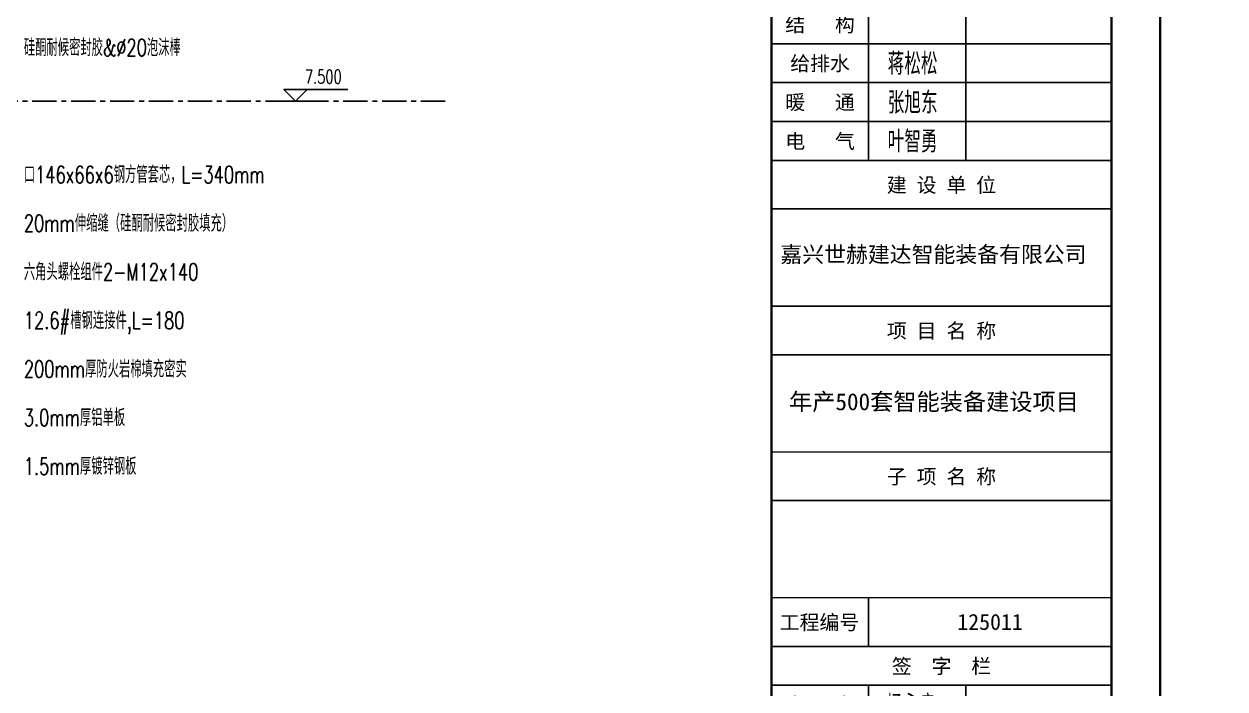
# Model space of a CAD drawing. Extents: x -160106 to 966792, y -663931 to 1550022.
# Drawn here: x -84657 to -83421, y -98846 to -98162 of the extents above; entities that cross this region are included whole.
import ezdxf
from ezdxf.enums import TextEntityAlignment as Align
from ezdxf.xclip import XClip

# ---------------------------------------------------------------- set-up
doc = ezdxf.new("R2010")
doc.units = 0
doc.linetypes.add('ZN-CENTER', pattern=[2, 1.25, -0.25, 0.25, -0.25])
doc.linetypes.add('ZN-DASH', pattern=[0.35, 0.25, -0.1])
for name, color, linetype in [('!ZN6-轴线-1', 1, 'ZN-CENTER'), ('!ZN7-符号-173', 173, 'Continuous'), ('0-cxFrame', 155, 'Continuous'), ('qianming', 155, 'Continuous'), ('TEXT', 7, 'Continuous')]:
    doc.layers.add(name, color=color, linetype=linetype)
doc.layers.add('0-cxText', color=131, linetype='Continuous', lineweight=25)
doc.styles.add('BZHZ', font='bzxw', dxfattribs={"width": 0.8, "bigfont": 'bzhz'})
doc.styles.add('cx_biaoti', font='')
doc.styles.add('cx_tuming', font='simhei.ttf')
doc.styles.add('cx_tuqian1', font='')
doc.styles.add('DHTEXT-1', font='ROMANS.shx', dxfattribs={"width": 0.7, "bigfont": 'CHINESE.shx'})
doc.styles.add('ZNTextStyle', font='ROMANS.shx', dxfattribs={"width": 0.7, "bigfont": 'CHINESE.shx'})
doc.styles.add('黑体', font='simhei.ttf', dxfattribs={"height": 12})
doc.styles.get('cx_biaoti').set_extended_font_data('SimSun')
doc.styles.get('cx_tuqian1').set_extended_font_data('SimSun')

# ---------------------------------------------------------------- blocks, each defined once
blk = doc.blocks.new('20250825140909')
at = {"color": 4, "linetype": 'ZN-DASH', "ltscale": 30}
blk.add_line((-3926.4, 7500), (-1900, 7500), dxfattribs=at)
blk = doc.blocks.new('zjcx_lan_huiqian(Dragon)')
for p, q in [((-7000, -800), (0, -800)), ((-5000, -800), (-5000, -4800)), ((-3000, -800), (-3000, -4800)), ((-7000, -1600), (0, -1600)), ((-7000, -2400), (0, -2400)), ((-7000, -3200), (0, -3200)), ((-7000, -4000), (0, -4000))]:
    blk.add_line(p, q)
at = {"const_width": 30}
blk.add_lwpolyline([(-7000, 0), (0, 0)], dxfattribs=at)
blk.add_lwpolyline([(-7000, 0), (0, 0), (0, -4800), (-7000, -4800)], close=True, dxfattribs=at)
at = {"style": 'cx_biaoti'}
for s, p in [('会  签  栏', (-3500, -400)), ('建   筑', (-6000, -1200)), ('结   构', (-6000, -2000)), ('给排水', (-6000, -2800)), ('暖   通', (-6000, -3600)), ('电   气', (-6000, -4400))]:
    blk.add_text(s, height=300, dxfattribs=at).set_placement(p, align=Align.MIDDLE)
blk = doc.blocks.new('T-汇签(Dragon)')
at = {"layer": '0-cxFrame'}
blk.add_blockref('zjcx_lan_huiqian(Dragon)', (0, 0), dxfattribs=at)
at = {"layer": 'qianming', "style": 'BZHZ', "width": 0.8}
for s, p in [('黄岩峰', (-4094, -1189)), ('蒋松松', (-4094, -2789)), ('张旭东', (-4094, -3589)), ('叶智勇', (-4094, -4389))]:
    blk.add_text(s, height=450, dxfattribs=at).set_placement(p, align=Align.MIDDLE)
blk = doc.blocks.new('zjcx_lan_qianzi(Dragon)')
for p, q in [((-7000, 4800), (0, 4800)), ((-5000, 4800), (-5000, 0)), ((-3000, 4800), (-3000, 0)), ((-7000, 4000), (0, 4000)), ((-7000, 3200), (0, 3200)), ((-7000, 2400), (0, 2400)), ((-7000, 1600), (0, 1600)), ((-7000, 800), (0, 800))]:
    blk.add_line(p, q)
at = {"const_width": 30}
blk.add_lwpolyline([(-7000, 5600), (0, 5600)], dxfattribs=at)
blk.add_lwpolyline([(-7000, 5600), (0, 5600), (0, 0), (-7000, 0)], close=True, dxfattribs=at)
at = {"style": 'cx_biaoti'}
for s, p in [('签  字  栏', (-3500, 5200)), ('审   定', (-6000, 4400)), ('审   核', (-6000, 3600)), ('校   对', (-6000, 2800)), ('设   计', (-6000, 400))]:
    blk.add_text(s, height=300, dxfattribs=at).set_placement(p, align=Align.MIDDLE)
at = {"style": 'cx_biaoti', "width": 0.85}
for s, p in [('项目负责人', (-6000, 2000)), ('专业负责人', (-6000, 1200))]:
    blk.add_text(s, height=300, dxfattribs=at).set_placement(p, align=Align.MIDDLE)
blk = doc.blocks.new('T-签字(Dragon)')
at = {"layer": '0-cxFrame'}
blk.add_blockref('zjcx_lan_qianzi(Dragon)', (0, 0), dxfattribs=at)
at = {"layer": 'qianming', "style": 'BZHZ', "width": 0.8}
for s, p in [('杨永良', (-4124, 4400)), ('姚建中', (-4124, 3600)), ('姜旭超', (-4124, 2800)), ('宋月飞', (-4124, 2000)), ('宋月飞', (-4124, 1200)), ('叶佳超', (-4124, 400))]:
    blk.add_text(s, height=450, dxfattribs=at).set_placement(p, align=Align.MIDDLE)
blk = doc.blocks.new('zjcx_lan_xiangmu(Dragon)')
for p, q in [((-7000, 9000), (0, 9000)), ((-7000, 6000), (0, 6000)), ((-7000, 3000), (0, 3000)), ((-5000, 1000), (-5000, 0))]:
    blk.add_line(p, q)
at = {"const_width": 30}
for points in [[(-7000, 10000), (0, 10000)], [(-7000, 7000), (0, 7000)], [(-7000, 7000), (0, 7000)], [(-7000, 4000), (0, 4000)], [(-7000, 4000), (0, 4000)], [(-7000, 1000), (0, 1000)], [(-7000, 0), (0, 0)]]:
    blk.add_lwpolyline(points, dxfattribs=at)
blk.add_lwpolyline([(-7000, 10000), (0, 10000), (0, 0), (-7000, 0)], close=True)
at = {"style": 'cx_biaoti'}
for s, p in [('建 设 单 位', (-3500, 9500)), ('项 目 名 称', (-3500, 6500)), ('子 项 名 称', (-3500, 3500)), ('工程编号', (-6013, 500))]:
    blk.add_text(s, height=300, dxfattribs=at).set_placement(p, align=Align.MIDDLE)
blk = doc.blocks.new('T-项目(Dragon)')
blk.add_blockref('zjcx_lan_xiangmu(Dragon)', (0, 0))
at = {"color": 3, "style": 'cx_tuming'}
for s, height, p in [('嘉兴世赫建达智能装备有限公司', 330, (-6816, 7901)), ('年产500套智能装备建设项目 ', 350, (-6638, 4859))]:
    blk.add_text(s, height=height, dxfattribs=at).set_placement(p)
blk = doc.blocks.new('zjcx_T2(Dragon)')
at = {"layer": '0-cxFrame', "const_width": 50}
blk.add_lwpolyline([(-7000, 40000), (0, 40000), (0, 0), (-7000, 0)], close=True, dxfattribs=at)
at = {"layer": '0-cxFrame'}
for name, p in [('T-汇签(Dragon)', (0, 29800)), ('T-项目(Dragon)', (0, 15000)), ('T-签字(Dragon)', (0, 9400))]:
    blk.add_blockref(name, p, dxfattribs=at)
blk = doc.blocks.new('TK22.A2 L(Dragon)')
at = {"layer": '0-cxFrame', "color": 7, "const_width": 0.5}
blk.add_lwpolyline([(0, 0), (-594, 0), (-594, 420), (0, 420)], close=True, dxfattribs=at)
at = {"layer": '0-cxFrame', "const_width": 0.5}
for points in [[(-80, 10), (-574, 10), (-574, 410), (-80, 410)], [(-10, 10), (-80, 10), (-80, 410), (-10, 410)]]:
    blk.add_lwpolyline(points, close=True, dxfattribs=at)
at = {"layer": '0-cxFrame', "xscale": 0.01, "yscale": 0.01, "zscale": 0.01}
blk.add_blockref('zjcx_T2(Dragon)', (-10, 10), dxfattribs=at)
at = {"style": '黑体', "flags": 4}
blk.add_attdef('图幅', text='', height=3.3, dxfattribs=at).set_placement((-40, 3), align=Align.RIGHT)
at = {"layer": '0-cxText', "flags": 4}
for tag, height, style, p in [('建设单位', 3.5, 'cx_tuming', (-45, 240)), ('项目名称', 3.5, 'cx_tuming', (-45, 210)), ('子项名称', 3.5, 'cx_tuming', (-45, 180)), ('工程编号', 3.3, 'cx_tuqian1', (-35, 165)), ('图名1', 3.5, 'cx_tuming', (-45, 87)), ('图名2', 3.5, 'cx_tuming', (-45, 79)), ('图名3', 3.5, 'cx_tuming', (-45, 71)), ('出图日期', 3.3, 'cx_tuqian1', (-39, 60)), ('专业', 3.3, 'cx_tuqian1', (-55, 52)), ('图号', 3.3, 'cx_tuqian1', (-55, 44)), ('版次', 3.3, 'cx_tuqian1', (-20, 44))]:
    blk.add_attdef(tag, text='', height=height, dxfattribs=dict(at, style=style)).set_placement(p, align=Align.MIDDLE)
at = {"layer": 'Defpoints', "color": 6, "flags": 4}
for tag, height, style, p in [('tufu', 3.3, '黑体', (-12, 12)), ('dwfname', 4, 'cx_tuqian1', (-80, 3))]:
    blk.add_attdef(tag, text='', height=height, dxfattribs=dict(at, style=style)).set_placement(p, align=Align.RIGHT)
blk = doc.blocks.new('Zsymbol-Level')
at = {"ltscale": 10}
blk.add_line((3.48, 0), (-6.85, 0), dxfattribs=at)
blk.add_lwpolyline([(3, 3), (0, 0), (-3, 3), (13.45, 3)])
at = {"color": 0, "style": 'ZNTextStyle', "width": 0.7, "flags": 8}
blk.add_attdef('标高', text='', height=3.5, dxfattribs=at).set_placement((7.12, 6.31), align=Align.MIDDLE_CENTER)
blk.add_attdef('楼层号', text='', height=3.5, dxfattribs=at).set_placement((21.35, 6.29), align=Align.MIDDLE)

msp = doc.modelspace()

# ---------------------------------------------------------------- linework, layer by layer
at = {"layer": '!ZN6-轴线-1', "linetype": 'ZN-CENTER', "ltscale": 20}
msp.add_line((-84223.16, -98241.37), (-85743.75, -98241.37), dxfattribs=at)

# ---------------------------------------------------------------- block references
at = {"layer": '!ZN7-符号-173', "color": 7, "ltscale": 70}
ref = msp.add_blockref('Zsymbol-Level', (-84377.1, -98241.37), dxfattribs=dict(at, xscale=4, yscale=4, zscale=4))
ref.add_attrib('标高', '7.500', dxfattribs={"layer": '0', "color": 0, "height": 14, "style": 'ZNTextStyle', "width": 0.7}).set_placement((-84348.62, -98216.13), align=Align.MIDDLE_CENTER)
at = {"ltscale": 1000}
ref = msp.add_blockref('20250825140909', (-80575.41, -106039.32), dxfattribs=at)
XClip(ref).set_block_clipping_path([(-2473.5095317921, 6594.0808168081), (-1190.6504754553, 7897.4553259507)])
at = {"layer": '0-cxFrame'}
ref = msp.add_blockref('TK22.A2 L(Dragon)', (-83487.4, -99602.2), dxfattribs=dict(at, xscale=5, yscale=5, zscale=5))
ref.add_attrib('工程编号', '125011', dxfattribs={"layer": '0-cxText', "height": 16.5, "style": 'cx_tuqian1'}).set_placement((-83662.4, -98777.2), align=Align.MIDDLE)

# ---------------------------------------------------------------- texts
at = {"layer": 'TEXT', "ltscale": 50, "style": 'DHTEXT-1', "width": 0.7}
for s, p in [('硅酮耐候密封胶&%%C20泡沫棒', (-84656.85, -98186.11)), ('口146x66x6钢方管套芯，L=340mm', (-84656.85, -98316.87)), ('20mm伸缩缝（硅酮耐候密封胶填充）', (-84656.85, -98366.87)), ('六角头螺栓组件2-M12x140', (-84656.85, -98416.87)), ('12.6#槽钢连接件,L=180', (-84656.85, -98466.87)), ('200mm厚防火岩棉填充密实', (-84656.85, -98516.87)), ('3.0mm厚铝单板', (-84656.85, -98566.87)), ('1.5mm厚镀锌钢板', (-84656.85, -98616.87))]:
    msp.add_text(s, height=17.5, dxfattribs=at).set_placement(p, align=Align.MIDDLE_LEFT)

# ---------------------------------------------------------------- next in the draw order: block references
at = {"layer": '0-cxFrame', "xscale": 4, "yscale": 4, "zscale": 4}
msp.add_blockref('TK22.A2 L(Dragon)', (-81111.4, -99602.2), dxfattribs=at)

doc.saveas('drawing.dxf')
